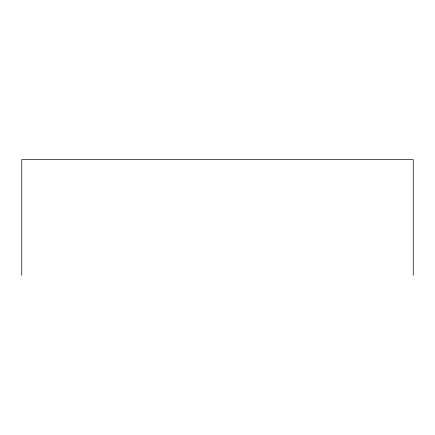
<?xml version="1.0" encoding="UTF-8"?>
<svg xmlns="http://www.w3.org/2000/svg" width="435" height="435" viewBox="0 0 435 435"><rect width="100%" height="100%" fill="white"/><g stroke="black" fill="none" stroke-linecap="round" stroke-linejoin="round"><path stroke-width="0.65" d="M413.25 275.382L413.25 159.618L21.75 159.618L21.75 275.382"/></g></svg>
